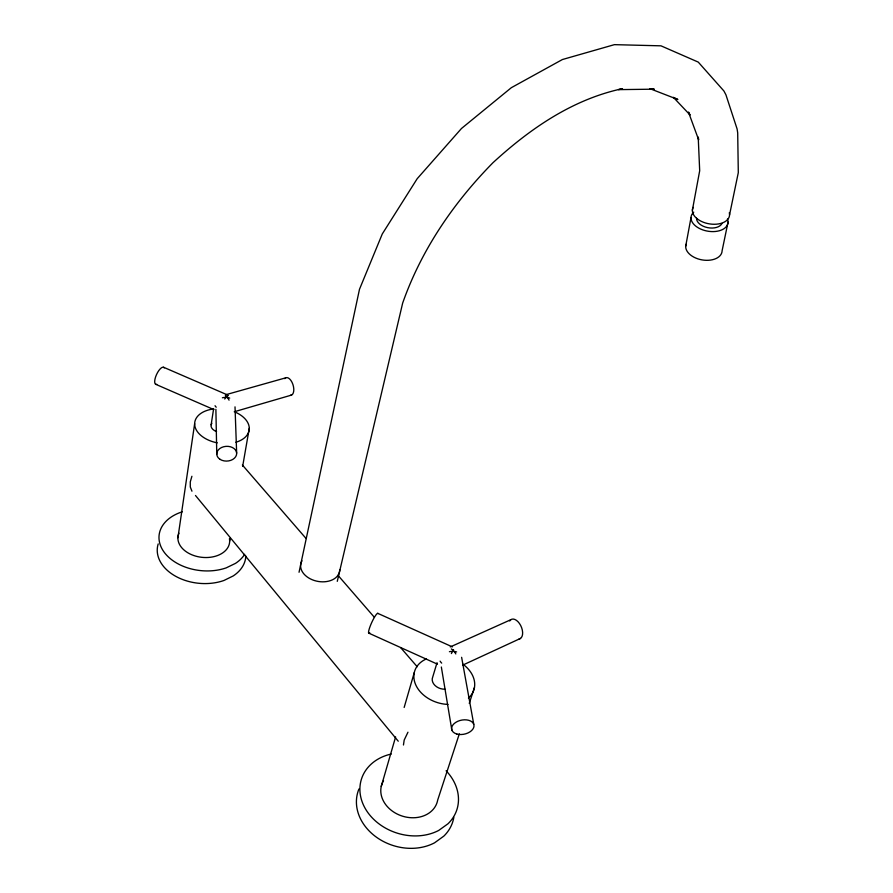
<?xml version="1.0" encoding="UTF-8"?>
<svg xmlns="http://www.w3.org/2000/svg" width="893" height="893" viewBox="0 0 893 893"><rect width="100%" height="100%" fill="white"/><g stroke="black" fill="none" stroke-linecap="round" stroke-linejoin="round"><path stroke-width="1.34" d="M177.919 537.742L194.652 423.65M403.457 744.996L404.194 740.074L407.956 732.215M211.15 424.711L213.561 409.117M229.668 541.035L230.137 538.323M242.673 466.269L249.292 428.216M685.69 246.256L691.015 217.557M692.365 210.235L699.688 170.753L698.226 137.355M728.052 222.078L722.113 250.71A18.385 11.464 10.2 0 1 701.909 259.874A18.385 11.464 10.2 0 1 686.07 244.291M729.57 214.767L738.299 172.662L737.696 132.901L737.116 129.016L725.931 94.803L723.899 90.963L698.259 62.108L660.987 45.833L614.429 44.65L562.411 59.53L511.343 87.681L461.48 128.492L417.187 178.712L382.271 233.977L359.488 289.287L299.043 572.268M337.275 581.332L402.665 303.073C421.351 249.839 453.544 202.767 492.969 162.716C529.973 128.726 572.614 99.302 622.499 88.664L618.525 89.635L654.268 89.177L652.057 88.909M191.906 476.27L190.276 481.919L190.298 487.009L191.95 491.195M381.244 786.443L395.61 736.904M404.161 707.457L414.252 672.652M437.034 662.695L432.703 677.095A10.705 8.004 17.4 0 0 434.936 685.4A10.705 8.004 17.4 0 0 444.971 689.184M459.326 733.845L437.682 800.095A29.078 23.564 17.8 0 1 401.069 815.689A29.078 23.564 17.8 0 1 383.521 780.728M469.271 703.371L474.462 687.476M462.663 665.151L520.541 638.406M450.295 646.923L510.807 619.72M234.245 411.762L291.576 395.074M225.583 394.784L285.738 377.839M649.847 88.641L677.865 99.503L674.807 98.018M163.553 367.257L227.804 395.063M155.828 384.347L213.795 409.563M377.694 613.312L452.405 646.889M369.066 633.271L437.458 664.18M673.344 97.292L690.077 115.007L688.603 112.116M242.371 465.007L306.12 538.557M337.989 575.338L374.424 617.364M400.834 647.838L417.221 666.747M195.489 495.492L398.256 741.212M688.592 112.451L698.661 139.844L698.326 137.254M461.625 657.315L473.759 724.279M441.343 667.004L451.847 730.117M235.015 406.862L236.656 453.119M215.883 409.329L216.776 454.358M451.345 648.932A10.962 5.838 67 0 1 455.81 653.933M509.702 620.97A10.582 6.017 66.5 0 1 520.664 625.48A10.582 6.017 66.5 0 1 519.079 638.986M449.413 651.7A10.861 7.155 -11.3 0 1 456.624 651.946M451.389 653.564A11.029 1.239 -66.2 0 1 453.555 649.646M369.769 632.813A10.939 1.808 -65.5 0 1 371.22 623.66A10.939 1.808 -65.5 0 1 378.096 613.569M441.689 663.108A10.839 7.959 17.4 0 1 440.093 661.144M225.337 395.711A9.399 4.454 73.6 0 1 229.054 400.164M284.744 378.665A9.12 4.632 73.7 0 1 292.893 384.414A9.12 4.632 73.7 0 1 290.392 395.286M222.39 397.776A9.577 7.289 -2.1 0 1 229.713 398.099M224.723 399.015A9.455 2.947 -65.5 0 1 228.217 395.621M156.777 384.347A9.388 3.36 -65.1 0 1 156.509 374.613A9.388 3.36 -65.1 0 1 164.234 367.86M216.229 407.197A9.577 5.894 8.1 0 1 215.057 405.723M216.575 431.598A9.477 5.938 7.8 0 1 211.864 423.282M339.753 569.779A19.758 13.841 10.9 0 1 316.368 581.075A19.758 13.841 10.9 0 1 302.001 560.804M462.987 664.247A31.054 23.185 17.5 0 1 468.434 698.036M447.985 704.421A31.054 23.185 17.5 0 1 415.971 685.355A31.054 23.185 17.5 0 1 426.419 658.922M453.834 817.329A49.729 40.665 17.8 0 1 443.854 836.105L434.567 842.813A49.729 40.665 17.8 0 1 376.612 837.321A49.729 40.665 17.8 0 1 358.953 788.977M446.12 770.782A50.108 40.62 17.8 0 1 448.029 823.748L438.697 830.445A50.108 40.62 17.8 0 1 366.097 809.94A50.108 40.62 17.8 0 1 391.234 754.027M235.562 412.276A27.482 17.235 7.9 0 1 235.897 442.247M217.278 442.85A27.482 17.235 7.9 0 1 194.707 425.046A27.482 17.235 7.9 0 1 213.762 408.961M229.434 538.713A25.964 17.804 6.2 0 1 201.84 557.321A25.964 17.804 6.2 0 1 178.946 533.177M245.832 556.015A44.438 30.764 6 0 1 233.218 575.94L223.987 580.461A44.438 30.764 6 0 1 175.653 576.275A44.438 30.764 6 0 1 158.195 543.904M244.671 554.319A44.728 30.675 6.2 0 1 235.462 563.394L226.186 567.881A44.728 30.675 6.2 0 1 164.747 552.979A44.728 30.675 6.2 0 1 182.317 511.789M722.013 223.429A13.105 7.981 10 0 1 707.58 227.626A13.105 7.981 10 0 1 696.551 218.238M727.471 219.031A18.697 11.397 10 0 1 706.765 230.997A18.697 11.397 10 0 1 693.738 212.166M729.313 212.735A18.786 11.386 10 0 1 709.812 223.942A18.786 11.386 10 0 1 693.135 207.366M456.747 734.001A11.363 7.155 -11.6 0 0 474.004 726.132A11.363 7.155 -11.6 0 0 457.629 721.365A11.363 7.155 -11.6 0 0 456.747 734.001M220.035 459.337A9.957 7.378 -2.9 0 0 236.444 455.039A9.957 7.378 -2.9 0 0 223.663 446.746A9.957 7.378 -2.9 0 0 220.035 459.337"/></g></svg>
